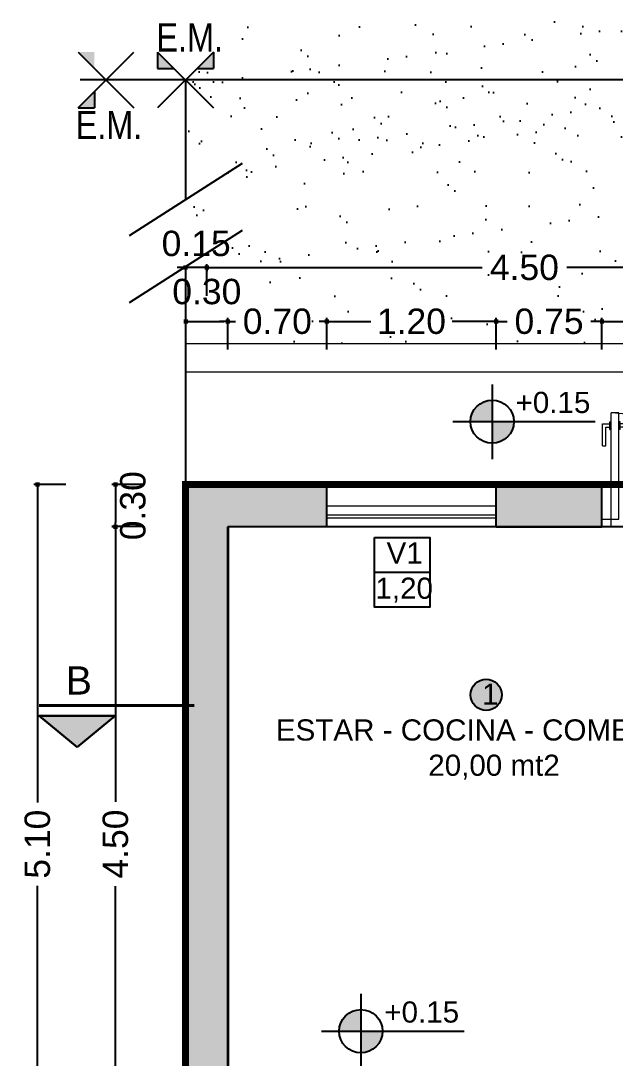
# Model space of a CAD drawing. Header units: millimetres. Extents: x 167 to 343, y -139 to 78.
# Drawn here: x 238.66 to 242.87, y -49.42 to -42.07 of the extents above; entities that cross this region are included whole.
import ezdxf

# ---------------------------------------------------------------- set-up
doc = ezdxf.new("R2010")
doc.units = ezdxf.units.MM
doc.header["$LTSCALE"] = 0.1
doc.header["$MEASUREMENT"] = 0
doc.header["$PDMODE"] = 3
doc.header["$PDSIZE"] = 0.1
doc.linetypes.add('ACAD_ISO02W100', pattern=[15, 12, -3])
doc.linetypes.add('ACAD_ISO04W100', pattern=[30, 24, -3, 0, -3])
doc.layers.get('DEFPOINTS').update_dxf_attribs({"color": 1})
for name, color, linetype in [('11.Ejes', 6, 'ACAD_ISO04W100'), ('18.Texturas', 8, 'Continuous'), ('5.Carpinterias', 250, 'Continuous'), ('Carpinterias', 7, 'Continuous'), ('Cotas', 1, 'Continuous'), ('Cubierta', 7, 'Continuous'), ('HATCH', 10, 'Continuous'), ('MURO', 4, 'Continuous'), ('POLILINEA SUP', 150, 'Continuous')]:
    doc.layers.add(name, color=color, linetype=linetype)
for name, color, linetype, lineweight in [('17.Sombras', 8, 'Continuous', 5), ('CARPINTERIA', 2, 'Continuous', 18), ('MURO BAJO', 4, 'Continuous', 13)]:
    doc.layers.add(name, color=color, linetype=linetype, lineweight=lineweight)
doc.styles.add('ARIAL', font='arial.ttf', dxfattribs={"height": 0.18})
doc.styles.add('Diego', font='arial.ttf')
doc.styles.get("Standard").update_dxf_attribs({"font": 'arial.ttf'})
doc.styles.add('Verdana', font='verdana.ttf')
doc.dimstyles.new('MARQ 100', dxfattribs={"dimscale": 0.1, "dimtxt": 1.75, "dimasz": 0.3, "dimexe": 0.25, "dimexo": 1.5, "dimtad": 0, "dimzin": 1, "dimdsep": 46, "dimtxsty": 'ARIAL', "dimblk": 'BOXFILLED', "dimcen": 2.5, "dimclrd": 8, "dimclre": 8, "dimclrt": 4, "dimazin": 0, "dimtfac": 1, "dimtmove": 2, "dimatfit": 3, "dimldrblk": 'DOTSMALL', "dimfxl": 2, "dimfxlon": 1, "dimlwd": -1, "dimarcsym": 0})

# ---------------------------------------------------------------- blocks, each defined once
blk = doc.blocks.new('_BoxFilled')
at = {"color": 0, "linetype": 'ByBlock', "lineweight": -2}
blk.add_line((-0.5, 0), (-1, 0), dxfattribs=at)
at = {"color": 0, "linetype": 'ByBlock'}
blk.add_solid([(-0.5, 0.5), (0.5, 0.5), (-0.5, -0.5), (0.5, -0.5)], dxfattribs=at)
blk = doc.blocks.new('*D68')
at = {"layer": 'Cotas', "color": 8, "lineweight": -2, "transparency": 16777216}
for p, q in [((239.5279, -45.6538), (239.3029, -45.6538)), ((239.5279, -50.1554), (239.3029, -50.1554))]:
    blk.add_line(p, q, dxfattribs=at)
at = {"layer": 'Cotas', "color": 8, "transparency": 16777216}
for p, q in [((239.3279, -45.6838), (239.3279, -47.605)), ((239.3279, -50.1254), (239.3279, -48.2042))]:
    blk.add_line(p, q, dxfattribs=at)
at = {"layer": 'DEFPOINTS', "color": 0, "transparency": 16777216}
for p in [(239.3279, -45.6538), (241.1992, -45.6538), (241.3492, -50.1554)]:
    blk.add_point(p, dxfattribs=at)
at = {"layer": 'Cotas', "color": 8, "transparency": 16777216, "xscale": 0.03, "yscale": 0.03, "zscale": 0.03}
for p, rotation in [((239.3279, -45.6538), 90), ((239.3279, -50.1554), 270)]:
    blk.add_blockref('_BoxFilled', p, dxfattribs=dict(at, rotation=rotation))
at = {"layer": 'Cotas', "color": 4, "transparency": 16777216, "insert": (239.3279, -47.9046), "char_height": 0.18, "attachment_point": 5, "rotation": 90, "style": 'ARIAL'}
blk.add_mtext('4.50', dxfattribs=at)
blk = doc.blocks.new('_DotSmall')
at = {"color": 0, "linetype": 'ByBlock', "const_width": 0.5}
blk.add_lwpolyline([(-0.0625, 0, 1), (0.0625, 0, 1)], format="xyb", close=True, dxfattribs=at)
blk = doc.blocks.new('*D70')
at = {"layer": 'Cotas', "color": 8, "lineweight": -2, "transparency": 16777216}
for p, q in [((239.5279, -45.3555), (239.3029, -45.3555)), ((239.3279, -45.6555), (239.3029, -45.6555))]:
    blk.add_line(p, q, dxfattribs=at)
at = {"layer": 'Cotas', "color": 8, "transparency": 16777216}
blk.add_line((239.3279, -45.3855), (239.3279, -45.6255), dxfattribs=at)
at = {"layer": 'DEFPOINTS', "color": 0, "transparency": 16777216}
for p in [(239.8243, -45.3555), (239.3279, -45.6555), (239.3728, -45.6555)]:
    blk.add_point(p, dxfattribs=at)
at = {"layer": 'Cotas', "color": 8, "transparency": 16777216, "xscale": 0.03, "yscale": 0.03, "zscale": 0.03}
for p, rotation in [((239.3279, -45.3555), 90), ((239.3279, -45.6555), 270)]:
    blk.add_blockref('_BoxFilled', p, dxfattribs=dict(at, rotation=rotation))
at = {"layer": 'Cotas', "color": 4, "transparency": 16777216, "insert": (239.4517, -45.5055), "char_height": 0.18, "attachment_point": 5, "rotation": 90, "style": 'ARIAL'}
blk.add_mtext('0.30', dxfattribs=at)
blk = doc.blocks.new('*D72')
at = {"layer": 'Cotas', "color": 8, "lineweight": -2, "transparency": 16777216}
for p, q in [((238.9751, -45.3555), (238.7501, -45.3555)), ((238.9751, -50.4555), (238.7501, -50.4555))]:
    blk.add_line(p, q, dxfattribs=at)
at = {"layer": 'Cotas', "color": 8, "transparency": 16777216}
for p, q in [((238.7751, -45.3855), (238.7751, -47.6095)), ((238.7751, -50.4255), (238.7751, -48.2015))]:
    blk.add_line(p, q, dxfattribs=at)
at = {"layer": 'DEFPOINTS', "color": 0, "transparency": 16777216}
for p in [(239.8255, -45.3555), (238.7751, -50.4555), (239.8254, -50.4555)]:
    blk.add_point(p, dxfattribs=at)
at = {"layer": 'Cotas', "color": 8, "transparency": 16777216, "xscale": 0.03, "yscale": 0.03, "zscale": 0.03}
for p, rotation in [((238.7751, -45.3555), 90), ((238.7751, -50.4555), 270)]:
    blk.add_blockref('_BoxFilled', p, dxfattribs=dict(at, rotation=rotation))
at = {"layer": 'Cotas', "color": 4, "transparency": 16777216, "insert": (238.7751, -47.9055), "char_height": 0.18, "attachment_point": 5, "rotation": 90, "style": 'ARIAL'}
blk.add_mtext('5.10', dxfattribs=at)
blk = doc.blocks.new('Nivel Planta')
at = {"layer": 'Cubierta'}
h = blk.add_hatch(color=1, dxfattribs=at)
h.paths.add_polyline_path([(509.8507, 209.4131, 0.414214), (509.7327, 209.2951), (509.8507, 209.2951)])
h.paths.add_polyline_path([(509.9687, 209.2951), (509.8507, 209.2951), (509.8507, 209.1771, 0.414214)])
at = {"layer": 'Cotas', "color": 1}
for p, q in [((509.8507, 209.4986), (509.8507, 209.0904)), ((509.6361, 209.2951), (510.4131, 209.2951))]:
    blk.add_line(p, q, dxfattribs=at)
blk.add_circle((509.8507, 209.2951), 0.118, dxfattribs=at)
blk = doc.blocks.new('*D123')
at = {"layer": 'Cotas', "color": 8, "transparency": 16777216}
for p, q in [((239.7943, -43.8168), (239.7643, -43.8168)), ((239.9744, -43.8168), (239.8243, -43.8168)), ((240.0044, -43.8168), (240.0344, -43.8168))]:
    blk.add_line(p, q, dxfattribs=at)
at = {"layer": 'Cotas', "color": 8, "lineweight": -2, "transparency": 16777216}
for p, q in [((239.8243, -43.8168), (239.8243, -43.8418)), ((239.9744, -43.8168), (239.9744, -43.8418))]:
    blk.add_line(p, q, dxfattribs=at)
at = {"layer": 'DEFPOINTS', "color": 0, "transparency": 16777216}
for p in [(239.8243, -43.8107), (239.8243, -43.8168), (239.9744, -43.7918)]:
    blk.add_point(p, dxfattribs=at)
at = {"layer": 'Cotas', "color": 8, "transparency": 16777216, "xscale": 0.03, "yscale": 0.03, "zscale": 0.03}
blk.add_blockref('_BoxFilled', (239.8243, -43.8168), dxfattribs=at)
at = {"layer": 'Cotas', "color": 8, "transparency": 16777216, "xscale": 0.03, "yscale": 0.03, "zscale": 0.03, "rotation": 180}
blk.add_blockref('_BoxFilled', (239.9744, -43.8168), dxfattribs=at)
at = {"layer": 'Cotas', "color": 4, "transparency": 16777216, "insert": (239.8994, -43.647), "char_height": 0.18, "attachment_point": 5, "style": 'ARIAL'}
blk.add_mtext('0.15', dxfattribs=at)
blk = doc.blocks.new('*D87')
at = {"layer": 'Cotas', "color": 8, "transparency": 16777216}
for p, q in [((240.0943, -44.1988), (240.0643, -44.1988)), ((240.1243, -44.1988), (240.1784, -44.1988)), ((240.8243, -44.1988), (240.7703, -44.1988)), ((240.8543, -44.1988), (240.8843, -44.1988))]:
    blk.add_line(p, q, dxfattribs=at)
at = {"layer": 'Cotas', "color": 8, "lineweight": -2, "transparency": 16777216}
for p, q in [((240.1243, -44.3988), (240.1243, -44.1738)), ((240.8243, -44.3988), (240.8243, -44.1738))]:
    blk.add_line(p, q, dxfattribs=at)
at = {"layer": 'DEFPOINTS', "color": 0, "transparency": 16777216}
for p in [(240.8243, -44.1988), (240.8243, -45.3565), (240.1243, -45.6555)]:
    blk.add_point(p, dxfattribs=at)
at = {"layer": 'Cotas', "color": 8, "transparency": 16777216, "xscale": 0.03, "yscale": 0.03, "zscale": 0.03}
blk.add_blockref('_BoxFilled', (240.1243, -44.1988), dxfattribs=at)
at = {"layer": 'Cotas', "color": 8, "transparency": 16777216, "xscale": 0.03, "yscale": 0.03, "zscale": 0.03, "rotation": 180}
blk.add_blockref('_BoxFilled', (240.8243, -44.1988), dxfattribs=at)
at = {"layer": 'Cotas', "color": 4, "transparency": 16777216, "insert": (240.4743, -44.1988), "char_height": 0.18, "attachment_point": 5, "style": 'ARIAL'}
blk.add_mtext('0.70', dxfattribs=at)
blk = doc.blocks.new('*D88')
at = {"layer": 'Cotas', "color": 8, "transparency": 16777216}
for p, q in [((241.9943, -44.1988), (241.9643, -44.1988)), ((242.0243, -44.1988), (242.1021, -44.1988)), ((242.7739, -44.1988), (242.6961, -44.1988)), ((242.8039, -44.1988), (242.8339, -44.1988))]:
    blk.add_line(p, q, dxfattribs=at)
at = {"layer": 'Cotas', "color": 8, "lineweight": -2, "transparency": 16777216}
for p, q in [((242.0243, -44.3988), (242.0243, -44.1738)), ((242.7739, -44.3988), (242.7739, -44.1738))]:
    blk.add_line(p, q, dxfattribs=at)
at = {"layer": 'DEFPOINTS', "color": 0, "transparency": 16777216}
for p in [(242.7739, -44.1988), (242.0243, -45.3565), (242.7739, -45.3561)]:
    blk.add_point(p, dxfattribs=at)
at = {"layer": 'Cotas', "color": 8, "transparency": 16777216, "xscale": 0.03, "yscale": 0.03, "zscale": 0.03}
blk.add_blockref('_BoxFilled', (242.0243, -44.1988), dxfattribs=at)
at = {"layer": 'Cotas', "color": 8, "transparency": 16777216, "xscale": 0.03, "yscale": 0.03, "zscale": 0.03, "rotation": 180}
blk.add_blockref('_BoxFilled', (242.7739, -44.1988), dxfattribs=at)
at = {"layer": 'Cotas', "color": 4, "transparency": 16777216, "insert": (242.3991, -44.1988), "char_height": 0.18, "attachment_point": 5, "style": 'ARIAL'}
blk.add_mtext('0.75', dxfattribs=at)
blk = doc.blocks.new('*D91')
at = {"layer": 'Cotas', "color": 8, "lineweight": -2, "transparency": 16777216}
for p, q in [((239.9744, -44.0168), (239.9744, -43.7918)), ((244.4743, -44.0168), (244.4743, -43.7918))]:
    blk.add_line(p, q, dxfattribs=at)
at = {"layer": 'Cotas', "color": 8, "transparency": 16777216}
for p, q in [((240.0044, -43.8168), (241.9248, -43.8168)), ((244.4443, -43.8168), (242.524, -43.8168))]:
    blk.add_line(p, q, dxfattribs=at)
at = {"layer": 'DEFPOINTS', "color": 0, "transparency": 16777216}
for p in [(244.4743, -43.8168), (239.9744, -45.6555), (244.4743, -45.6555)]:
    blk.add_point(p, dxfattribs=at)
at = {"layer": 'Cotas', "color": 8, "transparency": 16777216, "xscale": 0.03, "yscale": 0.03, "zscale": 0.03, "rotation": 180}
blk.add_blockref('_BoxFilled', (239.9744, -43.8168), dxfattribs=at)
at = {"layer": 'Cotas', "color": 8, "transparency": 16777216, "xscale": 0.03, "yscale": 0.03, "zscale": 0.03}
blk.add_blockref('_BoxFilled', (244.4743, -43.8168), dxfattribs=at)
at = {"layer": 'Cotas', "color": 4, "transparency": 16777216, "insert": (242.2244, -43.8168), "char_height": 0.18, "attachment_point": 5, "style": 'ARIAL'}
blk.add_mtext('4.50', dxfattribs=at)
blk = doc.blocks.new('*D158')
at = {"layer": 'Cotas', "color": 8, "lineweight": -2, "transparency": 16777216}
for p, q in [((239.8255, -44.3988), (239.8255, -44.1738)), ((240.1243, -44.3988), (240.1243, -44.1738))]:
    blk.add_line(p, q, dxfattribs=at)
at = {"layer": 'Cotas', "color": 8, "transparency": 16777216}
blk.add_line((239.8555, -44.1988), (240.0943, -44.1988), dxfattribs=at)
at = {"layer": 'DEFPOINTS', "color": 0, "transparency": 16777216}
for p in [(240.1243, -44.1988), (239.8255, -45.3555), (240.1243, -45.6555)]:
    blk.add_point(p, dxfattribs=at)
at = {"layer": 'Cotas', "color": 8, "transparency": 16777216, "xscale": 0.03, "yscale": 0.03, "zscale": 0.03, "rotation": 180}
blk.add_blockref('_BoxFilled', (239.8255, -44.1988), dxfattribs=at)
at = {"layer": 'Cotas', "color": 8, "transparency": 16777216, "xscale": 0.03, "yscale": 0.03, "zscale": 0.03}
blk.add_blockref('_BoxFilled', (240.1243, -44.1988), dxfattribs=at)
at = {"layer": 'Cotas', "color": 4, "transparency": 16777216, "insert": (239.9749, -43.9881), "char_height": 0.18, "attachment_point": 5, "style": 'ARIAL'}
blk.add_mtext('0.30', dxfattribs=at)
blk = doc.blocks.new('*D104')
at = {"layer": 'Cotas', "color": 8, "lineweight": -2, "transparency": 16777216}
for p, q in [((240.8243, -44.3988), (240.8243, -44.1738)), ((242.0243, -44.3988), (242.0243, -44.1738))]:
    blk.add_line(p, q, dxfattribs=at)
at = {"layer": 'Cotas', "color": 8, "transparency": 16777216}
for p, q in [((240.8543, -44.1988), (241.1368, -44.1988)), ((241.9943, -44.1988), (241.7118, -44.1988))]:
    blk.add_line(p, q, dxfattribs=at)
at = {"layer": 'DEFPOINTS', "color": 0, "transparency": 16777216}
for p in [(242.0243, -44.1988), (240.8243, -45.3565), (242.0243, -45.3555)]:
    blk.add_point(p, dxfattribs=at)
at = {"layer": 'Cotas', "color": 8, "transparency": 16777216, "xscale": 0.03, "yscale": 0.03, "zscale": 0.03, "rotation": 180}
blk.add_blockref('_BoxFilled', (240.8243, -44.1988), dxfattribs=at)
at = {"layer": 'Cotas', "color": 8, "transparency": 16777216, "xscale": 0.03, "yscale": 0.03, "zscale": 0.03}
blk.add_blockref('_BoxFilled', (242.0243, -44.1988), dxfattribs=at)
at = {"layer": 'Cotas', "color": 4, "transparency": 16777216, "insert": (241.4243, -44.1988), "char_height": 0.18, "attachment_point": 5, "style": 'ARIAL'}
blk.add_mtext('1.20', dxfattribs=at)
blk = doc.blocks.new('*D159')
at = {"layer": 'Cotas', "color": 8, "lineweight": -2, "transparency": 16777216}
for p, q in [((242.7739, -44.3988), (242.7739, -44.1738)), ((243.8739, -44.3988), (243.8739, -44.1738))]:
    blk.add_line(p, q, dxfattribs=at)
at = {"layer": 'Cotas', "color": 8, "transparency": 16777216}
for p, q in [((242.8039, -44.1988), (243.0364, -44.1988)), ((243.8439, -44.1988), (243.6114, -44.1988))]:
    blk.add_line(p, q, dxfattribs=at)
at = {"layer": 'DEFPOINTS', "color": 0, "transparency": 16777216}
for p in [(243.8739, -44.1988), (242.7739, -45.3561), (243.8739, -45.3567)]:
    blk.add_point(p, dxfattribs=at)
at = {"layer": 'Cotas', "color": 8, "transparency": 16777216, "xscale": 0.03, "yscale": 0.03, "zscale": 0.03, "rotation": 180}
blk.add_blockref('_BoxFilled', (242.7739, -44.1988), dxfattribs=at)
at = {"layer": 'Cotas', "color": 8, "transparency": 16777216, "xscale": 0.03, "yscale": 0.03, "zscale": 0.03}
blk.add_blockref('_BoxFilled', (243.8739, -44.1988), dxfattribs=at)
at = {"layer": 'Cotas', "color": 4, "transparency": 16777216, "insert": (243.3239, -44.1988), "char_height": 0.18, "attachment_point": 5, "style": 'ARIAL'}
blk.add_mtext('1.10', dxfattribs=at)
blk = doc.blocks.new('puerta .8')
at = {"layer": 'CARPINTERIA'}
for p, q in [((515.4025, 143.696), (515.4613, 143.696)), ((515.4613, 143.696), (515.4613, 142.9599)), ((516.1442, 143.696), (516.2025, 143.696)), ((516.1442, 143.696), (516.1442, 143.646)), ((515.4025, 143.646), (515.5119, 143.646)), ((515.5119, 143.646), (515.5119, 142.9599)), ((516.1442, 143.646), (516.2025, 143.646)), ((515.4056, 143.1738), (515.4268, 143.1738)), ((515.4056, 143.1738), (515.4056, 143.0326)), ((515.4268, 143.1738), (515.4268, 143.0537)), ((515.5464, 143.1738), (515.5464, 143.0537)), ((515.5676, 143.1738), (515.5464, 143.1738)), ((515.5676, 143.1738), (515.5676, 143.0326)), ((515.4268, 143.0537), (515.4543, 143.0537)), ((515.4543, 143.0679), (515.4613, 143.0679)), ((515.4543, 143.0679), (515.4543, 143.0184)), ((515.519, 143.0679), (515.5119, 143.0679)), ((515.519, 143.0679), (515.519, 143.0184)), ((515.5464, 143.0537), (515.519, 143.0537)), ((515.4056, 143.0326), (515.4543, 143.0326)), ((515.4543, 143.0184), (515.4613, 143.0184)), ((515.519, 143.0184), (515.5119, 143.0184)), ((515.5676, 143.0326), (515.519, 143.0326)), ((515.5119, 142.9599), (515.4613, 142.9599))]:
    blk.add_line(p, q, dxfattribs=at)
blk.add_arc((515.4572, 143.646), 0.6869, 272.77941, 0, dxfattribs=at)

msp = doc.modelspace()

# ---------------------------------------------------------------- hatches: boundary and pattern name
h = msp.add_hatch(color=256)
h.dxf.hatch_style = 1
h.paths.add_polyline_path([(239.0577, -47.2168), (238.788, -46.9947), (239.3273, -46.9947)])
at = {"layer": '11.Ejes'}
h = msp.add_hatch(color=256, dxfattribs=at)
h.dxf.hatch_style = 1
h.paths.add_polyline_path([(239.1791, -42.289), (239.0627, -42.289), (239.1791, -42.4054)])
h.paths.add_polyline_path([(239.1791, -42.685), (239.1791, -42.5686), (239.0627, -42.685)])
h = msp.add_hatch(color=256, dxfattribs=at)
h.dxf.hatch_style = 1
h.paths.add_polyline_path([(239.7427, -42.4054), (239.6263, -42.289), (239.6263, -42.4054)])
h.paths.add_polyline_path([(240.0223, -42.289), (239.906, -42.4054), (240.0223, -42.4054)])
at = {"layer": '18.Texturas'}
h = msp.add_hatch(color=256, dxfattribs=at)
h.dxf.hatch_style = 1
edge = h.paths.add_edge_path()
edge.add_arc((241.9535, -46.8465), 0.1101, 0, 360)
at = {"layer": 'HATCH'}
h = msp.add_hatch(dxfattribs=at)
h.set_pattern_fill('AR-SAND', color=1, scale=0.01, style=0)
h.set_pattern_definition([(37.5, (-3826.0252, -1768.14177), (-0.016000313, 0.489413237), [0, -0.38608, 0, -0.4318, 0, -0.41275]), (7.5, (-3826.0252, -1768.1418), (0.44952328, 0.7168251), [0, -0.20828, 0, -0.34798, 0, -0.13335]), (327.5, (-3826.3376, -1768.14177), (0.79099237, 0.001437185), [0, -0.127, 0, -0.4572, 0, -0.5969]), (317.5, (-3826.3376, -1768.1418), (0.76355645, 0.22292932), [0, -0.0635, 0, -0.29972, 0, -0.3429])])
h.paths.add_polyline_path([(249.8243, -42.067), (239.8243, -42.067), (239.8243, -44.3555), (247.3243, -44.3555), (247.3243, -45.1555), (249.8243, -45.1555)])
h.paths.add_polyline_path([(239.6681, -44.1726), (240.2314, -44.1726), (240.2314, -43.812), (239.6681, -43.812)], flags=9)
h.paths.add_polyline_path([(240.2458, -44.3807), (240.8092, -44.3807), (240.8092, -44.0201), (240.2458, -44.0201)], flags=25)
h.paths.add_polyline_path([(241.3073, -44.3822), (241.8706, -44.3822), (241.8706, -44.0216), (241.3073, -44.0216)], flags=25)
h.paths.add_polyline_path([(242.5252, -44.3807), (243.0885, -44.3807), (243.0885, -44.0201), (242.5252, -44.0201)], flags=25)
h.paths.add_polyline_path([(243.8468, -44.3822), (244.4101, -44.3822), (244.4101, -44.0216), (243.8468, -44.0216)], flags=25)
h.paths.add_polyline_path([(245.4352, -44.3807), (245.9985, -44.3807), (245.9985, -44.0201), (245.4352, -44.0201)], flags=25)
h.paths.add_polyline_path([(247.9434, -44.3807), (248.5067, -44.3807), (248.5067, -44.0201), (247.9434, -44.0201)], flags=24)
h.paths.add_polyline_path([(242.047, -43.9987), (242.6103, -43.9987), (242.6103, -43.6381), (242.047, -43.6381)], flags=24)
h.paths.add_polyline_path([(244.4675, -43.7906), (245.0308, -43.7906), (245.0308, -43.43), (244.4675, -43.43)], flags=24)
h.paths.add_polyline_path([(245.3352, -43.9987), (245.8985, -43.9987), (245.8985, -43.6381), (245.3352, -43.6381)], flags=24)
h.paths.add_polyline_path([(246.2434, -43.7906), (246.8068, -43.7906), (246.8068, -43.43), (246.2434, -43.43)], flags=24)
h.paths.add_polyline_path([(242.9442, -43.5977), (243.5075, -43.5977), (243.5075, -43.237), (242.9442, -43.237)], flags=24)
h.paths.add_polyline_path([(239.6175, -43.8289), (240.1808, -43.8289), (240.1808, -43.4683), (239.6175, -43.4683)], flags=9)
at = {"layer": 'HATCH', "linetype": 'ACAD_ISO04W100'}
h = msp.add_hatch(dxfattribs=at)
h.set_pattern_fill('AR-SAND', color=1, scale=0.01, style=0)
h.set_pattern_definition([(37.5, (-3824.52014, -1852.0127), (-0.016000313, 0.489413237), [0, -0.38608, 0, -0.4318, 0, -0.41275]), (7.5, (-3824.52014, -1852.0127), (0.44952328, 0.7168251), [0, -0.20828, 0, -0.34798, 0, -0.13335]), (327.5, (-3824.83256, -1852.0127), (0.79099237, 0.001437185), [0, -0.127, 0, -0.4572, 0, -0.5969]), (317.5, (-3824.83256, -1852.0127), (0.76355645, 0.22292932), [0, -0.0635, 0, -0.29972, 0, -0.3429])])
h.paths.add_polyline_path([(239.8243, -42.9644), (249.8243, -42.9644), (249.8243, -42.487), (239.8243, -42.487)])
at = {"layer": 'HATCH'}
h = msp.add_hatch(color=256, dxfattribs=at)
h.dxf.hatch_style = 1
h.paths.add_polyline_path([(240.1243, -45.6555), (240.8243, -45.6555), (240.8243, -45.3565), (239.8255, -45.3555), (239.8248, -45.3555), (240.8243, -45.3555), (240.8243, -45.3555), (239.8248, -45.3555), (239.8246, -51.4055), (239.9752, -51.4055), (239.9752, -50.4555), (240.1243, -50.4555)])
h.paths.add_polyline_path([(240.0243, -51.4055), (239.8246, -51.4055), (239.8246, -52.2555), (240.0243, -52.2555)])
h.paths.add_polyline_path([(241.6243, -50.1557), (241.3492, -50.1557), (241.3494, -50.4555), (241.6243, -50.4555)])
h.paths.add_polyline_path([(244.6243, -45.3555), (244.6165, -45.3555), (243.8739, -45.3564), (243.8739, -45.6555), (244.4743, -45.6555), (244.4743, -48.6507), (245.4243, -48.6507), (245.4243, -48.5007), (244.6243, -48.5007), (244.6243, -46.1523), (245.2243, -46.1523), (245.2243, -46.0023), (244.6243, -46.0023)])
h.paths.add_polyline_path([(246.6243, -46.0023), (246.4243, -46.0023), (246.4243, -48.6507), (247.6743, -48.6507), (247.6743, -50.1555), (247.6743, -50.3055), (247.8243, -50.3055), (247.8243, -49.5007), (249.6743, -49.5007), (249.6743, -53.3055), (248.7743, -53.3055), (248.7743, -53.6055), (249.8243, -53.6055), (249.8243, -49.3007), (247.8743, -49.3007), (247.8743, -48.4507), (246.6243, -48.4507)])
h.paths.add_polyline_path([(242.7739, -45.6555), (242.7739, -45.356), (242.0243, -45.3555), (242.0243, -45.6555)])

# ---------------------------------------------------------------- linework, layer by layer
at = {"lineweight": 40}
msp.add_line((238.788, -46.9224), (239.8844, -46.9224), dxfattribs=at)
at = {"lineweight": 30}
msp.add_lwpolyline([(239.056, -47.2174), (238.7863, -46.9954), (239.3257, -46.9954)], close=True, dxfattribs=at)
msp.add_circle((241.9535, -46.8465), 0.1101)
at = {"layer": '11.Ejes'}
for p, q in [((239.0627, -42.685), (239.4587, -42.289)), ((239.0627, -42.685), (239.4587, -42.289)), ((239.0627, -42.289), (239.4587, -42.685)), ((240.0223, -42.289), (239.6263, -42.685)), ((240.0223, -42.289), (239.6263, -42.685)), ((239.6263, -42.289), (240.0223, -42.685)), ((239.6263, -42.289), (239.6263, -42.4054)), ((240.0223, -42.289), (240.0223, -42.4054)), ((239.6263, -42.4054), (239.7427, -42.4054)), ((239.906, -42.4054), (240.0223, -42.4054)), ((239.1791, -42.5686), (239.1791, -42.685)), ((239.0627, -42.685), (239.1791, -42.685))]:
    msp.add_line(p, q, dxfattribs=at)
at = {"layer": '11.Ejes', "ltscale": 12}
for p, q in [((250.502, -42.487), (239.0785, -42.487)), ((239.8243, -42.487), (239.8243, -42.9644)), ((239.8243, -42.9644), (239.8243, -43.3355))]:
    msp.add_line(p, q, dxfattribs=at)
at = {"layer": '11.Ejes'}
for points in [[(240.2243, -43.079), (239.4243, -43.5921)], [(240.2243, -43.5542), (239.4243, -44.0673)]]:
    msp.add_lwpolyline(points, dxfattribs=at)
at = {"layer": '11.Ejes', "ltscale": 12}
msp.add_lwpolyline([(239.8243, -43.8107), (239.8243, -57.2794)], dxfattribs=at)
at = {"layer": '17.Sombras', "color": 8, "true_color": 0x7d7d7d}
for p, q in [((239.8243, -44.3555), (247.2243, -44.3555)), ((239.975, -45.3555), (241.1992, -45.356))]:
    msp.add_line(p, q, dxfattribs=at)
at = {"layer": '17.Sombras', "linetype": 'ACAD_ISO02W100', "ltscale": 18}
for q in [(246.9243, -44.5555), (239.8248, -45.3555)]:
    msp.add_line((239.8248, -44.5555), q, dxfattribs=at)
at = {"layer": '5.Carpinterias', "ltscale": 0.02}
msp.add_line((241.1624, -45.9756), (241.5554, -45.9756), dxfattribs=at)
at = {"layer": '5.Carpinterias'}
msp.add_line((241.1624, -45.9756), (241.5554, -45.9756), dxfattribs=at)
msp.add_lwpolyline([(241.1625, -45.7312), (241.5554, -45.7312), (241.5556, -46.225), (241.1624, -46.225)], close=True, dxfattribs=at)
at = {"layer": 'CARPINTERIA'}
for p, q in [((242.7739, -45.3561), (242.7739, -45.5061)), ((240.8243, -45.5055), (242.0243, -45.5055)), ((240.8243, -45.5055), (242.0243, -45.5055)), ((240.8243, -45.5705), (242.0243, -45.5705)), ((240.8243, -45.5905), (242.0243, -45.5905))]:
    msp.add_line(p, q, dxfattribs=at)
at = {"layer": 'MURO'}
for p, q in [((240.8243, -45.3565), (239.8255, -45.3555)), ((240.8243, -45.6555), (240.8243, -45.3555)), ((242.0243, -45.3555), (242.7739, -45.3561)), ((242.0243, -45.6555), (242.0243, -45.3555)), ((242.7739, -45.6556), (242.7739, -45.3556)), ((240.8243, -45.6555), (240.1243, -45.6555)), ((240.1243, -50.4557), (240.1243, -45.6555)), ((242.0243, -45.6555), (242.7739, -45.6556))]:
    msp.add_line(p, q, dxfattribs=at)
at = {"layer": 'MURO BAJO'}
for p, q in [((242.0243, -45.3565), (240.8243, -45.3565)), ((242.0243, -45.6555), (240.8243, -45.6555))]:
    msp.add_line(p, q, dxfattribs=at)
at = {"layer": 'POLILINEA SUP', "const_width": 0.05}
msp.add_lwpolyline([(239.8248, -45.3555), (244.6243, -45.3555), (244.6243, -45.3555), (246.6243, -46.0023), (246.6243, -48.4507), (247.8743, -48.4507), (247.8743, -49.3007), (249.8243, -49.3007), (249.8243, -53.6055), (242.7243, -53.6055), (242.7242, -50.4556), (242.7244, -51.4055), (240.0244, -50.4555), (240.0243, -52.2556), (239.8246, -52.2555)], close=True, dxfattribs=at)
at = {"layer": 'POLILINEA SUP'}
for points in [[(239.8248, -45.3555), (244.6243, -45.3555), (246.6243, -46.0023), (246.6243, -48.4507), (247.8743, -48.4507), (247.8743, -49.3007), (249.8243, -49.3007), (249.8243, -53.6055), (242.7243, -53.6055), (242.7244, -51.4055), (239.8243, -51.4055)], [(244.4743, -45.6555), (240.1252, -45.6555), (240.1252, -50.1557), (244.4743, -50.1557)]]:
    msp.add_lwpolyline(points, close=True, dxfattribs=at)

# ---------------------------------------------------------------- block references
at = {"xscale": 1.3, "yscale": 1.3, "zscale": 1.3}
for p in [(-420.8101, -316.9932), (-421.7398, -321.3153)]:
    msp.add_blockref('Nivel Planta', p, dxfattribs=at)
at = {"layer": 'Carpinterias', "xscale": -1.100000000000319, "yscale": 1.100000000000319, "zscale": 1.100000000000319, "rotation": 180}
msp.add_blockref('puerta .8', (-324.1689, 112.41), dxfattribs=at)

# ---------------------------------------------------------------- texts
at = {"char_height": 0.15}
for s, insert, width, attachment_point in [('+0.15', (242.6919, -44.6981), 1.302589, 3), ('ESTAR - COCINA - COMEDOR\\P\\pi1.0795;20,00 mt2', (240.4638, -47.0205), 3.073737, 1), ('+0.15', (241.7622, -49.0203), 1.302589, 3)]:
    msp.add_mtext(s, dxfattribs=dict(at, insert=insert, width=width, attachment_point=attachment_point))
at = {"ltscale": 0.01, "insert": (238.9749, -46.8446), "char_height": 0.2, "width": 4.002208, "attachment_point": 7, "style": 'Diego'}
msp.add_mtext('B', dxfattribs=at)
at = {"insert": (240.2022, -46.7668), "char_height": 0.15, "attachment_point": 1}
msp.add_mtext_dynamic_manual_height_columns('\\pi1.72237,t2.02237;1', width=3.5, gutter_width=12.5, heights=[0], dxfattribs=at)
at = {"layer": '11.Ejes', "lineweight": 40, "char_height": 0.2, "width": 1.294531, "attachment_point": 2}
for insert in [(239.8538, -42.0852), (239.2813, -42.7058)]:
    msp.add_mtext('{\\fArial Narrow|b0|i0|c0|p34;E.M.}', dxfattribs=dict(at, insert=insert))
at = {"layer": '5.Carpinterias', "ltscale": 0.02, "insert": (241.1007, -45.9794), "char_height": 0.15, "width": 0.511515, "attachment_point": 4, "rotation": 0.00072, "style": 'Verdana'}
msp.add_mtext('\\pi0.1473;{\\fArial|b0|i0|c0|p34;V1\\P\\pi0.06826;1,20}', dxfattribs=at)

# ---------------------------------------------------------------- dimensions: what is measured, and where the dimension line sits
at = {"layer": 'Cotas'}
dim = msp.add_linear_dim(base=(239.8243, -43.8168), p1=(239.9744, -43.7918), p2=(239.8243, -43.8107), dimstyle='MARQ 100', dxfattribs=at)
dim.commit()
dim.dimension.update_dxf_attribs({"geometry": '*D123', "text_midpoint": (239.8994, -43.647), "dimtype": 160})
for base, p1, p2, picture, middle in [((244.4743, -43.8168), (239.9744, -45.6555), (244.4743, -45.6555), '*D91', (242.2244, -43.8168)), ((240.1243, -44.1988), (239.8255, -45.3555), (240.1243, -45.6555), '*D158', (239.9749, -43.9881)), ((240.8243, -44.1988), (240.1243, -45.6555), (240.8243, -45.3565), '*D87', (240.4743, -44.1988)), ((242.0243, -44.1988), (240.8243, -45.3565), (242.0243, -45.3555), '*D104', (241.4243, -44.1988)), ((242.7739, -44.1988), (242.0243, -45.3565), (242.7739, -45.3561), '*D88', (242.3991, -44.1988)), ((243.8739, -44.1988), (242.7739, -45.3561), (243.8739, -45.3567), '*D159', (243.3239, -44.1988))]:
    dim = msp.add_linear_dim(base=base, p1=p1, p2=p2, dimstyle='MARQ 100', dxfattribs=at)
    dim.commit()
    dim.dimension.update_dxf_attribs({"geometry": picture, "text_midpoint": middle})
dim = msp.add_linear_dim(base=(239.3279, -45.6555), p1=(239.8243, -45.3555), p2=(239.3728, -45.6555), angle=90, dimstyle='MARQ 100', dxfattribs=at)
dim.commit()
dim.dimension.update_dxf_attribs({"geometry": '*D70', "text_midpoint": (239.4517, -45.5055), "dimtype": 160})
for base, p1, p2, picture, middle in [((238.7751, -50.4555), (239.8255, -45.3555), (239.8254, -50.4555), '*D72', (238.7751, -47.9055)), ((239.3279, -45.6538), (241.3492, -50.1554), (241.1992, -45.6538), '*D68', (239.3279, -47.9046))]:
    dim = msp.add_linear_dim(base=base, p1=p1, p2=p2, angle=90, dimstyle='MARQ 100', dxfattribs=at)
    dim.commit()
    dim.dimension.update_dxf_attribs({"geometry": picture, "text_midpoint": middle})

doc.saveas('drawing.dxf')
